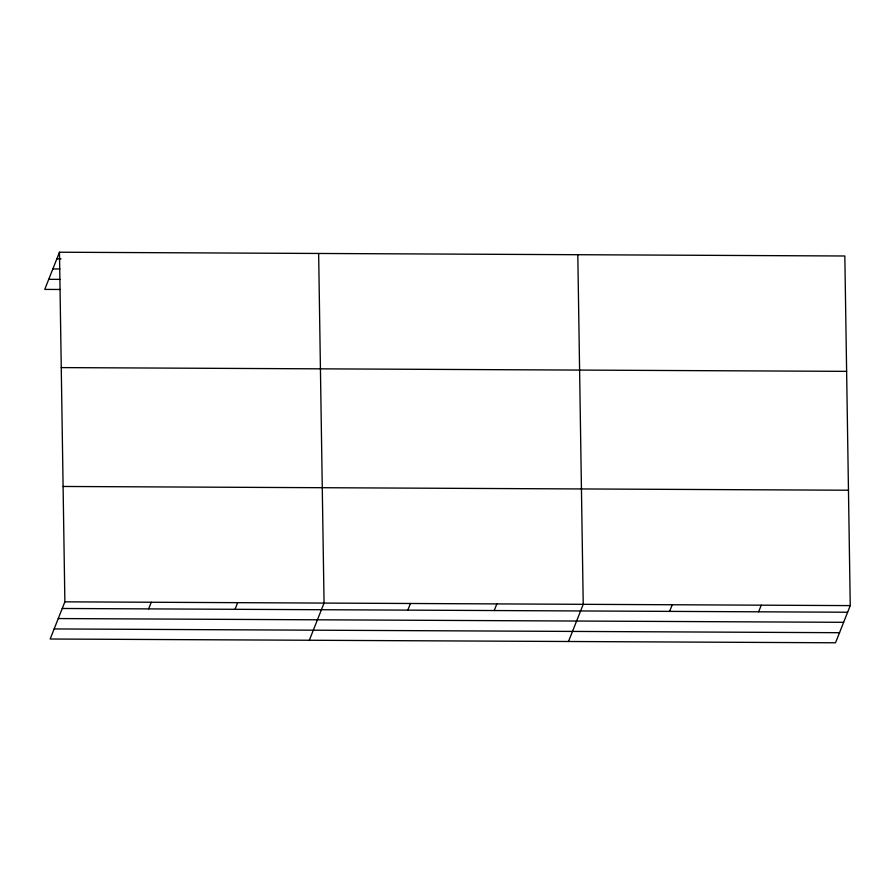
<?xml version="1.0" encoding="UTF-8"?>
<svg xmlns="http://www.w3.org/2000/svg" width="895" height="895" viewBox="0 0 895 895"><rect width="100%" height="100%" fill="white"/><g stroke="black" fill="none" stroke-linecap="round" stroke-linejoin="round"><path stroke-width="1.34" d="M59.473 252.222L64.876 601.832L50.165 639.008L835.527 642.778L850.25 605.602L844.835 255.992L59.473 252.222L44.75 289.398L60.077 289.477M148.648 608.891L151.277 602.245M235.038 609.305L237.667 602.659M309.334 640.249L324.057 603.073L318.642 253.464M407.818 610.133L410.447 603.487M494.208 610.547L496.837 603.901M568.504 641.491L583.227 604.315L577.812 254.706M669.605 611.386L672.234 604.751M758.613 611.811L761.242 605.177M56.844 258.868L61.017 258.879M52.85 268.936L59.82 268.97M48.744 279.318L59.887 279.374M61.252 367.599L846.625 371.358M63.097 486.466L848.46 490.225M64.876 601.832L850.25 605.602M62.247 608.477L847.621 612.236M58.264 618.557L843.627 622.316M54.147 628.939L839.521 632.698"/></g></svg>
